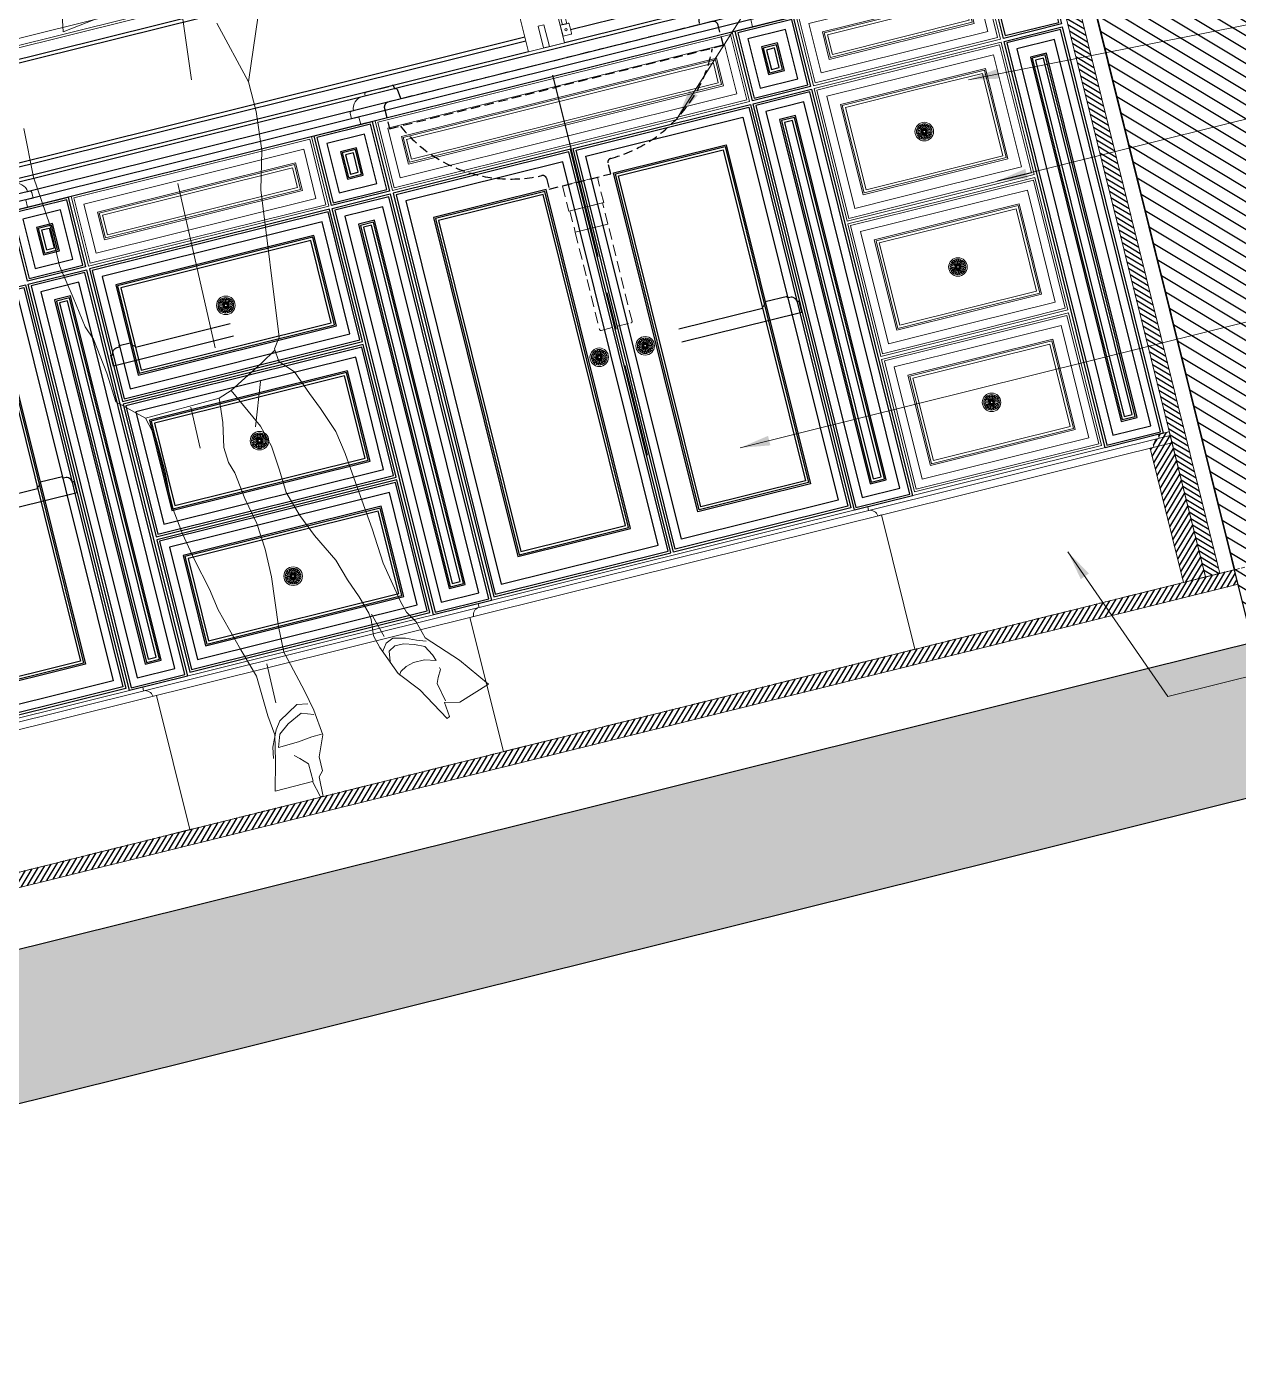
# Model space of a CAD drawing. Header units: inches. Extents: x 252212 to 296477, y 417293 to 492071.
# Drawn here: x 284651 to 286272, y 475474 to 477243 of the extents above; entities that cross this region are included whole.
import ezdxf

# ---------------------------------------------------------------- set-up
doc = ezdxf.new("R2010")
doc.units = ezdxf.units.IN
doc.header["$MEASUREMENT"] = 0
doc.set_wipeout_variables(frame=1)
for name, pattern in [('CENTERX2', [4, 2.5, -0.5, 0.5, -0.5]), ('DASHED', [0.75, 0.5, -0.25]), ('DASHED2', [0.375, 0.25, -0.125]), ('HIDDEN', [0.375, 0.25, -0.125])]:
    doc.linetypes.add(name, pattern=pattern)
for name, color, linetype in [('8', 8, 'Continuous'), ('A-Hidden', 8, 'HIDDEN'), ('Layer1', 1, 'Continuous'), ('Layer3', 7, 'Continuous'), ('Layer6', 6, 'Continuous'), ('Layer7', 8, 'Continuous'), ('MARBLE 2', 6, 'Continuous'), ('MARBLE HATCH', 251, 'Continuous'), ('SANITARY WARES', 212, 'Continuous'), ('Stainless steel', 253, 'Continuous'), ('WOOD', 23, 'Continuous')]:
    doc.layers.add(name, color=color, linetype=linetype)
for name, color, linetype, lineweight in [('CQ Marble', 6, 'Continuous', 0), ('ID-NOTES', 3, 'Continuous', 0), ('Marble', 6, 'Continuous', 0), ('Sanitary', 9, 'Continuous', 0)]:
    doc.layers.add(name, color=color, linetype=linetype, lineweight=lineweight)
doc.styles.add('ZZ-Dim All', font='romans.shx', dxfattribs={"width": 0.8})
doc.dimstyles.new('DIM 0200', dxfattribs={"dimscale": 200, "dimtxt": 1, "dimasz": 0.8, "dimexe": 0.5, "dimexo": 1, "dimgap": 0.4, "dimtad": 1, "dimdec": 0, "dimrnd": 10, "dimdsep": 46, "dimtxsty": 'ZZ-Dim All', "dimblk1": 'ARCHTICK', "dimblk2": 'ARCHTICK', "dimsah": 1, "dimcen": 1, "dimdle": 0.5, "dimclrd": 256, "dimclre": 256, "dimclrt": 256, "dimadec": 0, "dimazin": 2, "dimtfac": 1, "dimtdec": 0, "dimtix": 1, "dimtmove": 2, "dimatfit": 2, "dimfxl": 1, "dimfxlon": 1, "dimtolj": 1, "dimtzin": 0, "dimlwd": -1, "dimlwe": -1, "dimarcsym": 0})

# ---------------------------------------------------------------- blocks, each defined once
blk = doc.blocks.new('GF-11_SEC B')
at = {"layer": 'Layer7', "ltscale": 300}
h = blk.add_hatch(dxfattribs=at)
h.set_pattern_fill('AR-CONC', color=256, scale=10, style=0)
h.set_pattern_definition([(130, (22218.07, 5882.544), (-71.726, -6.2752), [7.5, -82.5]), (185, (22218.07, 5882.544), (13.87513, 75.2192), [6, -66]), (79.5486, (22212.094, 5882.02), (-57.85094, 68.94395), [6.374, -70.1142]), (133.8158, (22218.07, 5902.54), (-106.7241, -16.5519), [11.25, -123.75]), (83.3644, (22209.18, 5901.16), (-93.4663, 97.4118), [9.561, -105.1713]), (188.8158, (22218.07, 5902.54), (-93.4662, 97.4119), [9, -99]), (159, (22208.07, 5897.544), (-59.6907, -40.2619), [7.5, -82.5]), (214, (22208.07, 5897.544), (-24.33153, 72.515), [6, -66]), (108.5486, (22203.1, 5894.19), (-84.02226, 32.25305), [6.374, -70.1142]), (142.5, (22218.07, 5882.544), (-1.215986, 33.289385), [0, -65.2, 0, -67, 0, -66.25]), (172.5, (22218.07, 5882.544), (-26.30695, 39.44117), [0, -38.2, 0, -63.7, 0, -25.25]), (212.5, (22240.37, 5882.544), (-53.38224, -2.25549), [0, -25, 0, -78, 0, -103.5]), (222.5, (22250.37, 5882.544), (-58.31862, 10.0105), [0, -32.5, 0, -51.8, 0, -73.5])])
h.paths.add_polyline_path([(18072.8, 2028.2), (18072.8, 1778.2), (22068.1, 1778.2), (22068.1, 2028.2)])
h.paths.add_polyline_path([(18072.8, -2471.8), (18072.8, -2671.8), (22068.1, -2671.8), (22068.1, -2471.8)])
at = {"layer": 'Layer7'}
h = blk.add_hatch(dxfattribs=at)
h.set_pattern_fill('ANSI31,_O', color=8, scale=5)
h.set_pattern_definition([(45, (-114263.253, 66663.318), (-11.2253202, 11.2253202), [])])
h.paths.add_polyline_path([(18422.8, 1778.2), (18072.8, 1778.2), (18072.8, 978.2), (18222.8, 978.2), (18222.8, 928.2), (18322.8, 928.2), (18322.8, 428.2), (18422.8, 428.2)])
h.paths.add_polyline_path([(18422.8, -871.8), (18322.8, -871.8), (18322.8, -1371.8), (18222.8, -1371.8), (18222.8, -1421.8), (18072.8, -1421.8), (18072.8, -2471.8), (18422.8, -2471.8)])
at = {"layer": 'CQ Marble'}
for p, q in [((22072.8, -2371.8), (18422.8, -2371.8)), ((22072.8, -2391.8), (18422.8, -2391.8))]:
    blk.add_line(p, q, dxfattribs=at)
at = {"layer": 'Layer1'}
blk.add_line((18422.8, -851.8), (18422.8, -2371.8), dxfattribs=at)
at = {"layer": 'Layer3'}
for p, q in [((22072.8, -2471.8), (18072.8, -2471.8)), ((22072.8, -2671.8), (18072.8, -2671.8))]:
    blk.add_line(p, q, dxfattribs=at)
at = {"layer": 'Layer3', "elevation": 0}
blk.add_lwpolyline([(18422.8, -871.8), (18322.8, -871.8), (18322.8, -1371.8), (18222.8, -1371.8), (18222.8, -1421.8), (18072.8, -1421.8), (18072.8, -2471.8), (18422.8, -2471.8), (18422.8, -871.8)], dxfattribs=at)
blk = doc.blocks.new('_ARCHTICK')
at = {"color": 0, "linetype": 'ByBlock', "const_width": 0.15}
blk.add_lwpolyline([(-0.5, -0.5), (0.5, 0.5)], dxfattribs=at)
blk = doc.blocks.new('Pe28')
at = {"lineweight": 0}
for p, q in [((-0.1917, 1.3282), (-0.2024, 1.2729)), ((-0.2024, 1.2729), (-0.0037, 1.2989)), ((-0.0081, 1.282), (-0.0216, 1.1488)), ((-0.022, 0.6832), (0.0032, 0.6978)), ((-0.08, 0.6521), (-0.022, 0.6832)), ((-0.2236, 0.6421), (-0.1019, 0.6446)), ((-0.0564, 0.5865), (-0.0311, 0.6545))]:
    blk.add_line(p, q, dxfattribs=at)
for points in [[(-0.3002, 1.138), (-0.3044, 1.0589), (-0.2971, 0.9789), (-0.2981, 0.9113), (-0.2891, 0.8571), (-0.282, 0.807), (-0.2735, 0.7846), (-0.266, 0.7269), (-0.2632, 0.679), (-0.2236, 0.6421), (-0.2153, 0.6077), (-0.214, 0.5512), (-0.2168, 0.4972), (-0.2109, 0.4484), (-0.2024, 0.4037), (-0.1903, 0.3523), (-0.1848, 0.3169), (-0.1653, 0.2465), (-0.1509, 0.1995), (-0.1488, 0.1337), (-0.1451, 0.1015), (-0.1544, 0.0605), (-0.1664, 0.0137), (-0.1046, 0.0145), (-0.0986, -0.0111), (-0.0938, -0.0129), (-0.0926, 0.0193), (-0.0849, 0.0272), (-0.0852, 0.0501), (-0.071, 0.083), (-0.0751, 0.1247), (-0.082, 0.1582), (-0.0958, 0.2128), (-0.0993, 0.2259), (-0.0976, 0.2679), (-0.0893, 0.3473), (-0.0885, 0.3929), (-0.0917, 0.4358), (-0.1003, 0.4793), (-0.1061, 0.5231), (-0.1119, 0.5414), (-0.1134, 0.5664), (-0.1054, 0.6058), (-0.1019, 0.6446), (-0.08, 0.6521), (-0.0484, 0.5852), (-0.0389, 0.5502), (-0.036, 0.51), (-0.0342, 0.4728), (-0.022, 0.4316), (-0.0067, 0.3948), (0.0166, 0.3487), (0.0275, 0.3136), (0.0388, 0.2828), (0.0475, 0.2536), (0.0487, 0.2428), (0.0458, 0.2166), (0.0515, 0.1964), (0.0699, 0.1488), (0.0968, 0.1152), (0.1281, 0.0603), (0.1329, 0.0625), (0.1301, 0.0863), (0.1542, 0.0807), (0.2058, 0.0976), (0.1699, 0.1458), (0.1251, 0.1939), (0.1173, 0.2222), (0.1064, 0.2406), (0.1012, 0.2585), (0.0887, 0.3256), (0.0853, 0.3833), (0.0787, 0.4456), (0.0725, 0.5103), (0.0662, 0.5479), (0.0513, 0.5897), (0.0403, 0.6171), (0.0251, 0.6565), (0.0047, 0.6784), (0.0031, 0.6999), (0.0148, 0.7164), (0.0433, 0.9516), (0.0603, 1.0124), (0.0662, 1.0749), (0.0661, 1.124), (0.1063, 1.2228)], [(0.0393, 1.227), (0.0661, 1.124)], [(-0.0883, 0.7245), (-0.0828, 0.9934)], [(-0.1489, 0.6419), (-0.1504, 0.5748)], [(0.0624, 0.2115), (0.0511, 0.2509)], [(-0.1313, 0.1506), (-0.1302, 0.2145)], [(0.0545, 0.1892), (0.0627, 0.2007), (0.0752, 0.2056), (0.0948, 0.2005), (0.1108, 0.1937), (0.1256, 0.1882)], [(0.062, 0.1704), (0.0643, 0.1869), (0.0751, 0.1931), (0.0894, 0.1925), (0.1063, 0.1875), (0.1214, 0.1802), (0.1299, 0.1644), (0.1334, 0.1542), (0.1159, 0.1597), (0.0977, 0.1598), (0.0846, 0.1564), (0.0747, 0.1511), (0.0711, 0.1458)], [(-0.0818, 0.1367), (-0.0996, 0.1401), (-0.1319, 0.1211), (-0.141, 0.1087), (-0.1528, 0.0829), (-0.1565, 0.0654)], [(0.1323, 0.0884), (0.1263, 0.1185), (0.1299, 0.1274), (0.1368, 0.1389), (0.1359, 0.142)], [(-0.0769, 0.1179), (-0.0962, 0.1249), (-0.1204, 0.1135), (-0.1371, 0.1002), (-0.1444, 0.0801), (-0.1112, 0.0816), (-0.0885, 0.0841), (-0.0724, 0.0845)], [(-0.1037, 0.0149), (-0.1044, 0.0435), (-0.1155, 0.0552), (-0.1231, 0.062)]]:
    blk.add_lwpolyline(points, dxfattribs=at)
blk = doc.blocks.new('FOSTER ELEV')
at = {"layer": 'SANITARY WARES', "color": 8, "linetype": 'DASHED2', "ltscale": 50}
for p, q in [((-229.9, 55), (-212.7, 55)), ((230, 55), (212.7, 55)), ((-210.7, 53), (-210.7, 50.4)), ((-210.7, 50.4), (-209.4, 50.4)), ((-207.5, 48.7), (-205.7, 35)), ((207.5, 48.7), (205.7, 35)), ((210.7, 50.4), (209.5, 50.4)), ((210.7, 53), (210.7, 50.4)), ((230, 0), (0, 0)), ((-230, 0), (0, 0))]:
    blk.add_line(p, q, dxfattribs=at)
for points in [[(230, 0), (230, 28, 0.414214), (223, 35), (-223, 35, 0.414214), (-230, 28), (-230, 0)], [(-215, 0, 0.286909), (-47.3, -110, -0.40788), (-42.4, -115), (-42.4, -130), (42.4, -130), (42.4, -115, -0.407798), (47.3, -110, 0.286833), (215, 0)]]:
    blk.add_lwpolyline(points, format="xyb", dxfattribs=at)
for centre, start, end in [((-212.7, 53), 0, 90), ((212.7, 53), 90, 180), ((-209.4, 48.4), 7.3809, 90), ((209.5, 48.4), 90, 172.6191)]:
    blk.add_arc(centre, 2, start, end, dxfattribs=at)
blk = doc.blocks.new('axor starck electronic front')
at = {"color": 0}
blk.add_wipeout([(8256.4, 4209.1), (8256.5, 4209.6), (8256.6, 4209.9), (8256.8, 4210.3), (8257, 4210.5), (8257.2, 4210.7), (8257.5, 4210.8), (8257.8, 4211), (8258.1, 4211), (8258.4, 4211.1), (8304.4, 4211.1), (8304.7, 4211), (8305.1, 4210.9), (8305.4, 4210.8), (8305.7, 4210.6), (8306, 4210.3), (8306.2, 4210), (8306.3, 4209.7), (8306.4, 4209.4), (8306.4, 4209.1), (8306.4, 4058.1), (8309.4, 4058.1), (8309.4, 4087.1), (8309.5, 4087.4), (8309.6, 4087.7), (8309.8, 4087.9), (8310.1, 4088), (8310.4, 4088.1), (8314.4, 4088.1), (8314.8, 4088), (8315, 4087.9), (8315.2, 4087.7), (8315.3, 4087.5), (8315.4, 4087.1), (8315.4, 4058.1), (8317.4, 4058.1), (8317.9, 4058), (8318.1, 4057.8), (8318.4, 4057.5), (8318.4, 4057.1), (8318.4, 4044.1), (8318.3, 4043.7), (8318.1, 4043.4), (8317.8, 4043.2), (8317.4, 4043.1), (8306.4, 4043.1), (8306.4, 4034.1), (8256.4, 4034.1)], dxfattribs=at)
at = {"layer": 'SANITARY WARES', "lineweight": 0}
h = blk.add_hatch(dxfattribs=at)
h.set_pattern_fill('HONEY', color=256, scale=5)
edge = h.paths.add_edge_path()
edge.add_spline(control_points=[(8272.7, 4125), (8272.7, 4124.6), (8272.7, 4124.2), (8273, 4123.3), (8273.2, 4122.8), (8274, 4121.8), (8274.5, 4121.3), (8275.7, 4120.4), (8276.4, 4120), (8278, 4119.4), (8278.9, 4119.1), (8280.8, 4118.9), (8281.8, 4118.9), (8283.7, 4119.1), (8284.6, 4119.3), (8286.3, 4119.9), (8287, 4120.3), (8288.2, 4121.2), (8288.7, 4121.7), (8289.4, 4122.6), (8289.7, 4123.1), (8290, 4124), (8290.1, 4124.4), (8290.2, 4125.3), (8290.1, 4125.7), (8289.8, 4126.6), (8289.6, 4127.1), (8289, 4128), (8288.6, 4128.4), (8287.5, 4129.3), (8286.9, 4129.7), (8285.4, 4130.4), (8284.6, 4130.6), (8283, 4131), (8282.1, 4131.1), (8280.3, 4131), (8279.4, 4130.9), (8277.8, 4130.5), (8277, 4130.2), (8275.6, 4129.5), (8275, 4129.1), (8274, 4128.2), (8273.7, 4127.7), (8273.1, 4126.8), (8272.9, 4126.3), (8272.7, 4125.6), (8272.7, 4125.3), (8272.7, 4125)], knot_values=[0, 0, 0, 0, 0.239167, 0.239167, 0.53268, 0.53268, 0.826192, 0.826192, 1.119705, 1.119705, 1.413218, 1.413218, 1.706731, 1.706731, 2.000243, 2.000243, 2.293756, 2.293756, 2.568245, 2.568245, 2.839303, 2.839303, 3.110362, 3.110362, 3.381421, 3.381421, 3.652479, 3.652479, 3.923538, 3.923538, 4.194596, 4.194596, 4.465655, 4.465655, 4.736714, 4.736714, 5.007772, 5.007772, 5.278831, 5.278831, 5.54989, 5.54989, 5.820948, 5.820948, 6.092007, 6.092007, 6.283185, 6.283185, 6.283185, 6.283185], degree=3, periodic=0)
for points in [[(8306.4, 4034.1), (8256.4, 4034.1), (8256.4, 4209.1, -0.414214), (8258.4, 4211.1), (8304.4, 4211.1, -0.414214), (8306.4, 4209.1)], [(8310.4, 4088.1), (8314.4, 4088.1, -0.414214), (8315.4, 4087.1), (8315.4, 4058.1), (8309.4, 4058.1), (8309.4, 4087.1, -0.414214)], [(8306.4, 4058.1), (8317.4, 4058.1, -0.414214), (8318.4, 4057.1), (8318.4, 4044.1, -0.414214), (8317.4, 4043.1), (8306.4, 4043.1)]]:
    blk.add_lwpolyline(points, format="xyb", close=True, dxfattribs=at)
for points in [[(8267, 4124.3), (8267, 4184.8)], [(8295.9, 4124.3), (8295.9, 4184.8)]]:
    blk.add_lwpolyline(points, dxfattribs=at)
blk.add_lwpolyline([(8277.4, 4034.1), (8285.4, 4034.1), (8285.4, 4064.1), (8277.4, 4064.1)], close=True, dxfattribs=at)
blk.add_circle((8312.4, 4050.6), 1.5, dxfattribs=at)
for centre in [(8281.4, 4184.8), (8281.4, 4130.6), (8281.4, 4130.2)]:
    blk.add_ellipse(centre, major_axis=(-14.4, 0), ratio=0.816415, start_param=3.141593, end_param=6.283185, dxfattribs=at)
blk.add_ellipse((8281.4, 4124.3), major_axis=(-14.4, 0), ratio=0.816415, dxfattribs=at)
for points, knots in [([(8272, 4125), (8272, 4124.4), (8272.1, 4123.9), (8272.5, 4122.8), (8272.8, 4122.2), (8273.6, 4121.2), (8274.2, 4120.6), (8275.5, 4119.7), (8276.3, 4119.3), (8278.1, 4118.6), (8279, 4118.4), (8281, 4118.2), (8282, 4118.2), (8283.9, 4118.4), (8284.8, 4118.6), (8286.6, 4119.3), (8287.4, 4119.7), (8288.7, 4120.7), (8289.2, 4121.2), (8290.1, 4122.3), (8290.4, 4122.8), (8290.8, 4123.9), (8290.9, 4124.5), (8290.9, 4125.6), (8290.8, 4126.1), (8290.3, 4127.2), (8290, 4127.8), (8289.2, 4128.9), (8288.6, 4129.4), (8287.2, 4130.3), (8286.5, 4130.7), (8284.7, 4131.4), (8283.8, 4131.6), (8281.8, 4131.8), (8280.8, 4131.8), (8278.9, 4131.5), (8277.9, 4131.3), (8276.2, 4130.7), (8275.4, 4130.2), (8274.1, 4129.3), (8273.6, 4128.7), (8272.7, 4127.6), (8272.4, 4127.1), (8272.1, 4126), (8272, 4125.5), (8272, 4125)], [0, 0, 0, 0, 0.286192, 0.286192, 0.572385, 0.572385, 0.858577, 0.858577, 1.144769, 1.144769, 1.430961, 1.430961, 1.717154, 1.717154, 2.003346, 2.003346, 2.289538, 2.289538, 2.575731, 2.575731, 2.861923, 2.861923, 3.148115, 3.148115, 3.434307, 3.434307, 3.7205, 3.7205, 4.006692, 4.006692, 4.292884, 4.292884, 4.579076, 4.579076, 4.865269, 4.865269, 5.151461, 5.151461, 5.437653, 5.437653, 5.723846, 5.723846, 6.010038, 6.010038, 6.283185, 6.283185, 6.283185, 6.283185]), ([(8272.7, 4125), (8272.7, 4124.6), (8272.7, 4124.2), (8273, 4123.3), (8273.2, 4122.8), (8274, 4121.8), (8274.5, 4121.3), (8275.7, 4120.4), (8276.4, 4120), (8278, 4119.4), (8278.9, 4119.1), (8280.8, 4118.9), (8281.8, 4118.9), (8283.7, 4119.1), (8284.6, 4119.3), (8286.3, 4119.9), (8287, 4120.3), (8288.2, 4121.2), (8288.7, 4121.7), (8289.4, 4122.6), (8289.7, 4123.1), (8290, 4124), (8290.1, 4124.4), (8290.2, 4125.3), (8290.1, 4125.7), (8289.8, 4126.6), (8289.6, 4127.1), (8289, 4128), (8288.6, 4128.4), (8287.5, 4129.3), (8286.9, 4129.7), (8285.4, 4130.4), (8284.6, 4130.6), (8283, 4131), (8282.1, 4131.1), (8280.3, 4131), (8279.4, 4130.9), (8277.8, 4130.5), (8277, 4130.2), (8275.6, 4129.5), (8275, 4129.1), (8274, 4128.2), (8273.7, 4127.7), (8273.1, 4126.8), (8272.9, 4126.3), (8272.7, 4125.6), (8272.7, 4125.3), (8272.7, 4125)], [0, 0, 0, 0, 0.239167, 0.239167, 0.53268, 0.53268, 0.826192, 0.826192, 1.119705, 1.119705, 1.413218, 1.413218, 1.706731, 1.706731, 2.000243, 2.000243, 2.293756, 2.293756, 2.568245, 2.568245, 2.839303, 2.839303, 3.110362, 3.110362, 3.381421, 3.381421, 3.652479, 3.652479, 3.923538, 3.923538, 4.194596, 4.194596, 4.465655, 4.465655, 4.736714, 4.736714, 5.007772, 5.007772, 5.278831, 5.278831, 5.54989, 5.54989, 5.820948, 5.820948, 6.092007, 6.092007, 6.283185, 6.283185, 6.283185, 6.283185])]:
    blk.add_open_spline(points, degree=3, knots=knots, dxfattribs=at)
blk = doc.blocks.new('bottle trap')
at = {"layer": 'Sanitary', "linetype": 'DASHED', "ltscale": 30, "elevation": 0}
for points in [[(46920, 47490.3), (46920, 47525.3), (46872, 47525.3), (46872, 47490.3)], [(46918.5, 47490.3), (46873.5, 47490.3), (46873.5, 47460.9), (46918.5, 47460.9)]]:
    blk.add_lwpolyline(points, close=True, dxfattribs=at)
blk.add_lwpolyline([(46873.5, 47395.8), (46873.5, 47327.3, 0.414214), (46875.5, 47325.3), (46916.5, 47325.3, 0.414214), (46918.5, 47327.3), (46918.5, 47460.9), (46873.5, 47460.9), (46873.5, 47395.8)], format="xyb", dxfattribs=at)
blk = doc.blocks.new('bouton1')
at = {"color": 0, "lineweight": 0}
for radius in [19, 16, 2.5]:
    blk.add_circle((10930.9, -820.2), radius, dxfattribs=at)
for centre, start, end in [((10931.7, -803.3), 208.4037, 259.5963), ((10915.1, -826.1), 28.4037, 79.5963), ((10936.8, -804.4), 190.4037, 241.5963), ((10914, -821), 10.4037, 61.5963), ((10941.4, -807), 172.4037, 223.5963), ((10914.6, -815.7), 352.4037, 43.5963), ((10945, -810.9), 154.4037, 205.5963), ((10916.8, -810.9), 334.4037, 25.5963), ((10947.1, -815.7), 136.4037, 187.5963), ((10920.3, -807), 316.4037, 7.5963), ((10947.7, -821), 118.4037, 169.5963), ((10924.9, -804.4), 298.4037, 349.5963), ((10946.6, -826.1), 100.4037, 151.5963), ((10930.1, -803.3), 280.4037, 331.5963), ((10921.6, -834.3), 64.4037, 115.5963), ((10921.6, -806.1), 244.4037, 295.5963), ((10917.7, -830.7), 46.4037, 97.5963), ((10926.4, -803.9), 226.4037, 277.5963), ((10926.4, -836.4), 82.4037, 133.5963), ((10917.7, -809.6), 262.4037, 313.5963), ((10915.1, -814.2), 280.4037, 331.5963), ((10931.7, -837), 100.4037, 151.5963), ((10914, -819.4), 298.4037, 349.5963), ((10936.8, -835.9), 118.4037, 169.5963), ((10941.4, -833.3), 136.4037, 187.5963), ((10914.6, -824.6), 316.4037, 7.5963), ((10945, -829.4), 154.4037, 205.5963), ((10916.8, -829.4), 334.4037, 25.5963), ((10947.1, -824.6), 172.4037, 223.5963), ((10920.3, -833.3), 352.4037, 43.5963), ((10924.9, -835.9), 10.4037, 61.5963), ((10947.7, -819.4), 190.4037, 241.5963), ((10930.1, -837), 28.4037, 79.5963), ((10946.6, -814.2), 208.4037, 259.5963), ((10944, -830.7), 82.4037, 133.5963), ((10935.3, -803.9), 262.4037, 313.5963), ((10935.3, -836.4), 46.4037, 97.5963), ((10944, -809.6), 226.4037, 277.5963), ((10940.1, -834.3), 64.4037, 115.5963), ((10940.1, -806.1), 244.4037, 295.5963)]:
    blk.add_arc(centre, 15.6, start, end, dxfattribs=at)

msp = doc.modelspace()

# ---------------------------------------------------------------- hatches: boundary and pattern name
at = {"layer": 'Layer7'}
h = msp.add_hatch(dxfattribs=at)
h.set_pattern_fill('ANSI31', color=256, scale=50, angle=13.9714, style=0)
h.set_pattern_definition([(148.971423, (304092.823, 481128.635), (3.2216596, 5.3556895), [])])
h.paths.add_polyline_path([(286246.8, 476511.5), (286227.4, 476506.7), (286010.1, 477380.1), (286029.5, 477384.9)])
h = msp.add_hatch(dxfattribs=at)
h.set_pattern_fill('ANSI31', color=256, scale=50, angle=13.9714, style=0)
h.set_pattern_definition([(58.971423, (230217.188, 479946.8294), (-5.3556895, 3.22165956), [])])
edge = h.paths.add_edge_path()
edge.add_line((286179.1, 476700.8), (286164.6, 476697.2))
edge.add_line((286164.6, 476697.2), (286165.8, 476692.3))
edge.add_arc((286168.2, 476682.6), 10, 103.9714, 193.9714)
edge.add_line((286158.5, 476680.2), (286153.6, 476679))
edge.add_line((286153.6, 476679), (286198.3, 476499.5))
edge.add_line((286198.3, 476499.5), (286227.4, 476506.7))
edge.add_line((286227.4, 476506.7), (286179.1, 476700.8))
h = msp.add_hatch(dxfattribs=at)
h.set_pattern_fill('ANSI31', color=256, scale=50, style=0)
h.set_pattern_definition([(58.971423, (267298.097, 421393.654), (-5.3556895, 3.22165956), [])])
h.paths.add_polyline_path([(282724.2, 475635.1), (286266.2, 476516.4), (286271, 476496.9), (282729, 475615.7)])

# ---------------------------------------------------------------- linework, layer by layer
at = {"color": 6, "ltscale": 0.1}
msp.add_line((286010.1, 477380.1, 0), (282739.8, 476566.4, 0), dxfattribs=at)
at = {"color": 6, "ltscale": 0.1, "elevation": 0}
for points in [[(286035.1, 477246.1), (285957.4, 477226.8), (285934.3, 477320), (286011.9, 477339.3)], [(285699.6, 477162.7), (285622, 477143.4), (285598.8, 477236.5), (285676.4, 477255.8)], [(285958.4, 477222.9), (286036, 477242.3), (286171.2, 476698.8), (286093.6, 476679.5)], [(285647.2, 477185.2), (285657.8, 477187.8), (285651.3, 477214), (285640.7, 477211.3)], [(286010.9, 477200.4), (286000.3, 477197.8), (286118.8, 476721.4), (286129.4, 476724)], [(285622.9, 477139.5), (285700.6, 477158.8), (285835.8, 476615.4), (285758.2, 476596)], [(285753.3, 476599), (285516.5, 476540), (285382.3, 477079.6), (285619.1, 477138.5)], [(285136.8, 477022.6), (285059.1, 477003.3), (285036, 477096.5), (285113.6, 477115.8)], [(285675.4, 477116.9), (285664.8, 477114.3), (285783.3, 476637.9), (285793.9, 476640.5)], [(285084.3, 477045.2), (285094.9, 477047.8), (285088.4, 477073.9), (285077.8, 477071.3)], [(285275.9, 476480.2), (285512.6, 476539.1), (285378.4, 477078.6), (285141.6, 477019.7)], [(285692.7, 476635.4), (285553, 476600.7), (285442.9, 477043.1), (285582.6, 477077.9)], [(284730.3, 476921.5), (284652.7, 476902.2), (284629.5, 476995.4), (284707.1, 477014.7)], [(285060.1, 476999.4), (285137.7, 477018.8), (285272.9, 476475.3), (285195.3, 476456)], [(285312.3, 476540.8), (285452, 476575.6), (285341.9, 477018), (285202.3, 476983.2)], [(285056.4, 476998.5), (284735.4, 476918.7), (284779.5, 476741.5), (285100.5, 476821.4)], [(284677.9, 476944.1), (284688.5, 476946.7), (284682, 476972.8), (284671.4, 476970.2)], [(285112.6, 476976.9), (285102, 476974.3), (285220.5, 476497.9), (285231.1, 476500.5)], [(285031.4, 476956.7), (284777.3, 476893.5), (284804.7, 476783.4), (285058.8, 476846.6)], [(284653.7, 476898.3), (284731.3, 476917.6), (284866.5, 476374.2), (284788.9, 476354.9)], [(284784, 476357.8), (284547.2, 476298.9), (284413, 476838.4), (284649.8, 476897.4)], [(284706.1, 476875.8), (284695.5, 476873.1), (284814, 476396.7), (284824.6, 476399.4)], [(284723.4, 476394.3), (284583.7, 476359.5), (284473.6, 476802), (284613.3, 476836.7)], [(285101.5, 476817.5), (284780.4, 476737.6), (284824.5, 476560.5), (285145.5, 476640.3)], [(285076.5, 476775.7), (284822.3, 476712.4), (284849.7, 476602.3), (285103.9, 476665.6)], [(285146.5, 476636.5), (284825.5, 476556.6), (284869.6, 476379.4), (285190.6, 476459.3)], [(285121.5, 476594.7), (284867.3, 476531.4), (284894.7, 476421.3), (285148.9, 476484.5)]]:
    msp.add_lwpolyline(points, close=True, dxfattribs=at)
at = {"color": 8, "ltscale": 0.1, "elevation": 0}
for points in [[(285959.6, 477230.5), (286031.4, 477248.3), (286009.7, 477335.7), (285937.9, 477317.8)], [(285624.2, 477147), (285696, 477164.9), (285674.3, 477252.2), (285602.4, 477234.3)], [(285632.2, 477160.3), (285682.7, 477172.9), (285666.2, 477238.9), (285615.8, 477226.3)], [(286033.8, 477238.6), (285962, 477220.7), (286095.8, 476683.1), (286167.6, 476701)], [(285643.1, 477178.5), (285664.5, 477183.8), (285655.3, 477220.7), (285633.9, 477215.4)], [(285644.6, 477180.9), (285662, 477185.3), (285653.8, 477218.3), (285636.4, 477213.9)], [(286025.8, 477225.3), (285975.4, 477212.7), (286103.8, 476696.5), (286154.3, 476709)], [(286014.9, 477207.1), (285993.5, 477201.8), (286114.7, 476714.6), (286136.1, 476720)], [(286013.4, 477204.7), (285996, 477200.3), (286116.2, 476717.1), (286133.7, 476721.4)], [(285698.4, 477155.2), (285626.6, 477137.3), (285760.3, 476599.7), (285832.2, 476617.5)], [(285690.4, 477141.8), (285639.9, 477129.3), (285768.4, 476613), (285818.8, 476625.6)], [(285749.6, 476601.2), (285518.7, 476543.7), (285386, 477077.4), (285616.9, 477134.8)], [(285736.3, 476609.2), (285526.8, 476557.1), (285399.3, 477069.4), (285608.8, 477121.5)], [(285679.4, 477123.6), (285658.1, 477118.3), (285779.3, 476631.2), (285800.6, 476636.5)], [(285678, 477121.2), (285660.5, 477116.9), (285780.8, 476633.6), (285798.2, 476638)], [(285061.3, 477007), (285133.1, 477024.8), (285111.4, 477112.2), (285039.6, 477094.3)], [(285069.3, 477020.3), (285119.8, 477032.8), (285103.4, 477098.8), (285052.9, 477086.3)], [(285699.4, 476631.4), (285549, 476594), (285436.2, 477047.2), (285586.6, 477084.6)], [(285080.3, 477038.5), (285101.6, 477043.8), (285092.5, 477080.7), (285071.1, 477075.3)], [(285081.7, 477040.9), (285099.2, 477045.2), (285091, 477078.2), (285073.5, 477073.9)], [(285278.1, 476483.9), (285509, 476541.3), (285376.2, 477075), (285145.3, 477017.5)], [(285697, 476632.9), (285550.4, 476596.4), (285438.6, 477045.7), (285585.2, 477082.2)], [(285286.1, 476497.2), (285495.6, 476549.3), (285368.2, 477061.6), (285158.6, 477009.5)], [(285135.6, 477015.1), (285063.7, 476997.3), (285197.5, 476459.6), (285269.3, 476477.5)], [(285308.3, 476534.1), (285458.7, 476571.5), (285346, 477024.7), (285195.6, 476987.3)], [(285309.8, 476536.5), (285456.3, 476573), (285344.5, 477022.3), (285198, 476985.8)], [(284654.9, 476905.8), (284726.7, 476923.7), (284705, 477011), (284633.1, 476993.2)], [(284662.9, 476919.2), (284713.4, 476931.7), (284696.9, 476997.7), (284646.5, 476985.2)], [(285127.5, 477001.8), (285077.1, 476989.2), (285205.5, 476473), (285256, 476485.5)], [(284673.8, 476937.3), (284695.2, 476942.7), (284686, 476979.5), (284664.7, 476974.2)], [(285054.4, 476994.9), (284739, 476916.5), (284781.7, 476745.1), (285097.1, 476823.6)], [(285046.4, 476981.6), (284752.4, 476908.5), (284789.7, 476758.5), (285083.7, 476831.6)], [(285116.6, 476983.6), (285095.3, 476978.3), (285216.5, 476491.2), (285237.8, 476496.5)], [(285115.1, 476981.2), (285097.7, 476976.8), (285217.9, 476493.6), (285235.4, 476497.9)], [(284675.3, 476939.8), (284692.8, 476944.1), (284684.5, 476977.1), (284667.1, 476972.8)], [(285035.5, 476963.4), (284770.6, 476897.5), (284800.6, 476776.6), (285065.6, 476842.6)], [(285034, 476961), (284773, 476896.1), (284802.1, 476779.1), (285063.1, 476844)], [(284729.1, 476914), (284657.3, 476896.1), (284791, 476358.5), (284862.9, 476376.4)], [(284780.3, 476360), (284549.4, 476302.6), (284416.7, 476836.2), (284647.6, 476893.7)], [(284721.1, 476900.7), (284670.6, 476888.1), (284799.1, 476371.9), (284849.5, 476384.4)], [(284767, 476368), (284557.5, 476315.9), (284430, 476828.2), (284639.5, 476880.3)], [(284710.1, 476882.5), (284688.8, 476877.2), (284810, 476390), (284831.4, 476395.3)], [(284708.7, 476880.1), (284691.2, 476875.7), (284811.5, 476392.5), (284828.9, 476396.8)], [(284730.1, 476390.2), (284579.7, 476352.8), (284466.9, 476806), (284617.3, 476843.4)], [(284727.7, 476391.7), (284581.1, 476355.2), (284469.3, 476804.5), (284615.9, 476841)], [(285099.5, 476813.9), (284784.1, 476735.4), (284826.7, 476564.1), (285142.1, 476642.6)], [(285091.5, 476800.6), (284797.4, 476727.4), (284834.7, 476577.4), (285128.8, 476650.6)], [(285080.5, 476782.4), (284815.6, 476716.5), (284845.7, 476595.6), (285110.6, 476661.5)], [(285079.1, 476780), (284818, 476715), (284847.1, 476598), (285108.2, 476663)], [(285144.5, 476632.9), (284829.1, 476554.4), (284871.8, 476383.1), (285187.1, 476461.5)], [(285136.5, 476619.5), (284842.5, 476546.4), (284879.8, 476396.4), (285173.8, 476469.6)], [(285125.6, 476601.4), (284860.6, 476535.4), (284890.7, 476414.6), (285155.6, 476480.5)], [(285124.1, 476598.9), (284863.1, 476534), (284892.2, 476417), (285153.2, 476481.9)]]:
    msp.add_lwpolyline(points, close=True, dxfattribs=at)
for points in [[(285527.6, 476821), (285688.1, 476861), (285684.5, 476875.5), (285681.5, 476874.8, 0.414214), (285671.9, 476880.6), (285668.9, 476879.9), (285668.5, 476881.8), (285638.9, 476874.5), (285639.4, 476872.5), (285637.4, 476872.1, -0.414214), (285634.9, 476867.8), (285635.3, 476865.8), (285523.4, 476838)], [(284928.1, 476828.5), (284767.6, 476788.6), (284763.9, 476803.1), (284766.9, 476803.9, -0.414214), (284772.7, 476813.5), (284775.6, 476814.3), (284775.1, 476816.2), (284789.7, 476819.8), (284790.2, 476817.9), (284792.1, 476818.4, 0.414214), (284796.4, 476815.8), (284796.9, 476813.9), (284923.8, 476845.5)], [(284558.3, 476579.9), (284718.8, 476619.8), (284715.2, 476634.4), (284712.3, 476633.6, 0.414214), (284702.6, 476639.5), (284699.7, 476638.7), (284699.2, 476640.7), (284669.6, 476633.3), (284670.1, 476631.4), (284668.1, 476630.9, -0.414214), (284665.6, 476626.6), (284666.1, 476624.7), (284554.1, 476596.8)]]:
    msp.add_lwpolyline(points, format="xyb", dxfattribs=at)
at = {"layer": '8', "linetype": 'CENTERX2', "ltscale": 100}
msp.add_line((285258.1, 477565.9, 0), (285481.1, 476669.5, 0), dxfattribs=at)
at = {"layer": '8', "color": 6, "lineweight": 0, "ltscale": 5}
for p, q in [((282909.7, 475887.3, 0), (286178.2, 476700.6, 0)), ((282924.6, 475885.9, 0), (286180.3, 476695.9, 0)), ((282941.5, 475879.8, 0), (286182.7, 476686.2, 0))]:
    msp.add_line(p, q, dxfattribs=at)
at = {"layer": '8', "color": 6, "lineweight": 0, "ltscale": 5, "elevation": 0}
msp.add_lwpolyline([(286246.8, 476511.5), (286227.4, 476506.7), (286010.1, 477380.1), (286029.5, 477384.9)], close=True, dxfattribs=at)
for points in [[(286179.1, 476700.8), (286164.6, 476697.2), (286165.8, 476692.3, 0.414214), (286158.5, 476680.2), (286153.6, 476679), (286198.3, 476499.5), (286227.4, 476506.7), (286179.1, 476700.8)], [(285761.5, 476596.9), (285776, 476600.5), (285777.2, 476595.6, -0.414214), (285789.3, 476588.3), (285794.2, 476589.6), (285838.9, 476410), (285809.7, 476402.8)], [(285269.6, 476474.5), (285255.1, 476470.9), (285256.3, 476466, 0.414214), (285249, 476453.9), (285244.2, 476452.7), (285288.8, 476273.2), (285317.9, 476280.4)], [(284792.2, 476355.7), (284806.7, 476359.3), (284807.9, 476354.5, -0.414214), (284820, 476347.2), (284824.9, 476348.4), (284869.6, 476168.9), (284840.4, 476161.6)]]:
    msp.add_lwpolyline(points, format="xyb", dxfattribs=at)
at = {"layer": 'A-Hidden', "linetype": 'DASHED', "lineweight": 0, "ltscale": 10}
msp.add_line((282243.2, 475515.4, 0), (288788.1, 477143.8, 0), dxfattribs=at)
at = {"layer": 'Layer6'}
for p, q in [((282702.4, 476716.8, 0), (285972.7, 477530.5, 0)), ((282703.6, 476712, 0), (285973.9, 477525.6, 0))]:
    msp.add_line(p, q, dxfattribs=at)
at = {"layer": 'Marble', "elevation": 0}
msp.add_lwpolyline([(282450.5, 478143.2), (285526.8, 478908.5), (285872, 477520.9), (282795.8, 476755.5)], close=True, dxfattribs=at)
at = {"layer": 'MARBLE 2', "lineweight": 0, "elevation": 0}
for points in [[(285573.6, 477230.2), (285622.1, 477242.3), (285619.7, 477252), (285629.4, 477254.4), (285627.5, 477262.2, 0.344467), (285625.5, 477263.7), (285622.1, 477262.9, 0.399406), (285602.6, 477274), (285599, 477273.1), (285598.4, 477275.6, 0.344467), (285596.4, 477277.1), (285563.9, 477269)], [(285146.6, 477124), (285098.1, 477111.9), (285095.7, 477121.6), (285086, 477119.2), (285084, 477127, -0.344467), (285085, 477129.2), (285088.4, 477130.1, -0.399406), (285100.4, 477149), (285104.1, 477149.9), (285103.5, 477152.4, -0.344467), (285104.5, 477154.7), (285136.9, 477162.8)], [(284604.3, 476989.1), (284652.8, 477001.2), (284650.4, 477010.9), (284660.1, 477013.3), (284658.2, 477021, 0.344467), (284656.2, 477022.6), (284652.8, 477021.8, 0.399406), (284633.3, 477032.8), (284629.7, 477031.9), (284629.1, 477034.4, 0.344467), (284627.1, 477035.9), (284594.6, 477027.8)]]:
    msp.add_lwpolyline(points, format="xyb", dxfattribs=at)
at = {"layer": 'MARBLE HATCH', "lineweight": 0, "elevation": 0}
for points in [[(282454.2, 478141), (285524.6, 478904.9), (285868.4, 477523.1), (282798, 476759.2)], [(282465.1, 478134.4), (285518, 478894), (285857.5, 477529.6), (282804.5, 476770.1)]]:
    msp.add_lwpolyline(points, close=True, dxfattribs=at)
at = {"layer": 'WOOD', "color": 6, "lineweight": 0, "elevation": 0}
for points in [[(285930.2, 477319), (285953.4, 477225.8), (285703.5, 477163.6), (285680.3, 477256.8)], [(285905, 477277.1), (285911.5, 477251), (285728.7, 477205.5), (285722.2, 477231.6)], [(285594.9, 477235.6), (285618.1, 477142.4), (285140.7, 477023.6), (285117.5, 477116.8)], [(285829.5, 477190.9), (285704.5, 477159.8), (285748.5, 476982.6), (285873.6, 477013.7), (285998.6, 477044.8), (285954.5, 477222)], [(285569.7, 477193.7), (285576.2, 477167.6), (285165.8, 477065.5), (285159.3, 477091.6)], [(285837.8, 477157.4), (285746.3, 477134.6), (285773.7, 477024.5), (285865.2, 477047.2), (285956.7, 477070), (285929.3, 477180.1)], [(285032.1, 477095.5), (285055.3, 477002.4), (284734.2, 476922.5), (284711.1, 477015.7)], [(285006.9, 477053.7), (285013.4, 477027.5), (284759.4, 476964.3), (284752.9, 476990.5)], [(285874.5, 477009.8), (285749.5, 476978.7), (285793.6, 476801.6), (285918.6, 476832.7), (286043.6, 476863.8), (285999.6, 477040.9)], [(285882.9, 476976.3), (285791.4, 476953.5), (285818.8, 476843.4), (285910.3, 476866.2), (286001.8, 476889), (285974.4, 476999.1)], [(285919.6, 476828.8), (285794.5, 476797.7), (285838.6, 476620.5), (285963.7, 476651.6), (286088.7, 476682.7), (286044.6, 476859.9)], [(285927.9, 476795.3), (285836.4, 476772.5), (285863.8, 476662.4), (285955.3, 476685.2), (286046.8, 476707.9), (286019.4, 476818)]]:
    msp.add_lwpolyline(points, close=True, dxfattribs=at)
at = {"layer": 'WOOD', "color": 8, "lineweight": 0, "elevation": 0}
for points in [[(285928, 477315.3), (285949.7, 477228), (285705.7, 477167.3), (285684, 477254.6)], [(285920, 477302), (285936.4, 477236), (285713.7, 477180.6), (285697.3, 477246.6)], [(285909, 477283.8), (285918.2, 477246.9), (285724.6, 477198.8), (285715.5, 477235.7)], [(285907.6, 477281.4), (285915.8, 477248.4), (285726.1, 477201.2), (285717.9, 477234.2)], [(285592.7, 477231.9), (285614.5, 477144.6), (285142.8, 477027.2), (285121.1, 477114.6)], [(285584.7, 477218.6), (285601.1, 477152.6), (285150.9, 477040.6), (285134.4, 477106.6)], [(285830.2, 477188), (285708.1, 477157.6), (285750.7, 476986.2), (285872.8, 477016.6), (285995, 477047), (285952.3, 477218.3)], [(285573.8, 477200.4), (285583, 477163.5), (285161.8, 477058.7), (285152.6, 477095.6)], [(285572.3, 477198), (285580.5, 477165), (285163.3, 477061.2), (285155, 477094.2)], [(285832.9, 477177.3), (285721.4, 477149.6), (285758.7, 476999.6), (285870.2, 477027.3), (285981.6, 477055), (285944.3, 477205)], [(285836.5, 477162.7), (285739.6, 477138.6), (285769.7, 477017.7), (285866.6, 477041.9), (285963.5, 477066), (285933.4, 477186.8)], [(285837, 477160.8), (285742, 477137.2), (285771.1, 477020.2), (285866.1, 477043.8), (285961, 477067.4), (285931.9, 477184.4)], [(285029.9, 477091.9), (285051.6, 477004.5), (284736.4, 476926.1), (284714.7, 477013.5)], [(285021.9, 477078.6), (285038.3, 477012.6), (284744.4, 476939.5), (284728, 477005.4)], [(285010.9, 477060.4), (285020.1, 477023.5), (284755.4, 476957.6), (284746.2, 476994.5)], [(285009.5, 477058), (285017.7, 477025), (284756.8, 476960.1), (284748.6, 476993.1)], [(285875.3, 477006.9), (285753.1, 476976.5), (285795.8, 476805.2), (285917.9, 476835.6), (286040, 476866), (285997.4, 477037.3)], [(285877.9, 476996.2), (285766.5, 476968.5), (285803.8, 476818.5), (285915.2, 476846.3), (286026.7, 476874), (285989.4, 477024)], [(285881.5, 476981.7), (285784.6, 476957.6), (285814.7, 476836.7), (285911.6, 476860.8), (286008.5, 476884.9), (285978.4, 477005.8)], [(285882, 476979.7), (285787.1, 476956.1), (285816.2, 476839.1), (285911.1, 476862.8), (286006.1, 476886.4), (285977, 477003.4)], [(285920.3, 476825.9), (285798.2, 476795.5), (285840.8, 476624.2), (285962.9, 476654.5), (286085, 476684.9), (286042.4, 476856.3)], [(285923, 476815.2), (285811.5, 476787.5), (285848.8, 476637.5), (285960.3, 476665.2), (286071.7, 476692.9), (286034.4, 476842.9)], [(285926.6, 476800.6), (285829.7, 476776.5), (285859.8, 476655.7), (285956.6, 476679.8), (286053.5, 476703.9), (286023.5, 476824.8)], [(285927.1, 476798.7), (285832.1, 476775.1), (285861.2, 476658.1), (285956.2, 476681.7), (286051.1, 476705.3), (286022, 476822.3)]]:
    msp.add_lwpolyline(points, close=True, dxfattribs=at)

# ---------------------------------------------------------------- block references
at = {"xscale": -1, "rotation": 13.97142328298562}
msp.add_blockref('GF-11_SEC B', (303571.4, 483266, 0), dxfattribs=at)
for name, p, rotation in [('FOSTER ELEV', (285359.8, 477161.6, 0), 13.97142328298568), ('bottle trap', (251357, 419593.7, 0), 13.97142328298567)]:
    msp.add_blockref(name, p, dxfattribs=dict(rotation=rotation))
at = {"color": 40, "zscale": 0.6528784495203581}
for p, xscale, yscale, rotation in [((292647.7, 479344.9, 0), -0.6528784495203582, 0.6528784495203582, 13.97142328298562), ((292692.7, 479163.9, 0), -0.6528784495203582, 0.6528784495203582, 13.97142328298562), ((291713.9, 479112.6, 0), -0.6528784495203582, 0.6528784495203582, 13.97142328298562), ((292274.6, 479058.5, 0), -0.6528784495203582, 0.6528784495203582, 13.97142328298562), ((278362.3, 475597.1, 0), 0.6528784495203581, 0.6528784495203581, 13.97142328331238), ((292737.7, 478982.9, 0), -0.6528784495203582, 0.6528784495203582, 13.97142328298562), ((291758.9, 478931.6, 0), -0.6528784495203582, 0.6528784495203582, 13.97142328298562), ((291803.9, 478750.5, 0), -0.6528784495203582, 0.6528784495203582, 13.97142328298562)]:
    msp.add_blockref('bouton1', p, dxfattribs=dict(at, xscale=xscale, yscale=yscale, rotation=rotation))
at = {"layer": 'Stainless steel', "color": 1, "lineweight": 0, "xscale": 836.9501703071126, "yscale": 836.9501703071126, "zscale": 836.9501703071126, "rotation": 13.97142328298568}
msp.add_blockref('Pe28', (285121.7, 476242.7, 0), dxfattribs=at)

# ---------------------------------------------------------------- leaders
at = {"layer": 'ID-NOTES'}
for points in [[(285521.5, 477120.4, 0), (285951.8, 477796.1, 0), (286885.4, 478028.4, 0)], [(285910.8, 477171.6, 0), (287010.4, 477388.2, 0)], [(285949.4, 477036.3, 0), (287011.5, 477300.5, 0)], [(285605.5, 476679.4, 0), (287094.6, 477049.9, 0)], [(286043.5, 476540.5, 0), (286177.2, 476347, 0), (287206.8, 476603.1, 0)]]:
    msp.add_leader(points, dimstyle='DIM 0200', override={"dimasz": 0.2, "dimtad": 0, "dimclrd": 8}, dxfattribs=at)

# ---------------------------------------------------------------- next in the draw order: block references
at = {"rotation": 13.97142328298568}
msp.add_blockref('axor starck electronic front', (278284.1, 471300.8, 0), dxfattribs=at)

# ---------------------------------------------------------------- next in the draw order: linework, layer by layer
at = {"color": 8, "ltscale": 0.1}
for p, q in [((286011.2, 477375.6, 0), (282740.9, 476562, 0)), ((286014.9, 477360.7, 0), (282744.6, 476547, 0)), ((286017.3, 477351, 0), (282747, 476537.3, 0))]:
    msp.add_line(p, q, dxfattribs=at)
at = {"color": 6, "ltscale": 0.1}
msp.add_line((286019.8, 477341.3, 0), (282749.4, 476527.6, 0), dxfattribs=at)
at = {"layer": 'Layer6', "color": 8, "ltscale": 1000}
for p, q in [((285378.8, 477238.5, 0), (285996.8, 477392.2, 0)), ((285317.5, 477228.3, 0), (284408.3, 477002.2, 0)), ((284409.5, 476997.3, 0), (285318.7, 477223.5, 0))]:
    msp.add_line(p, q, dxfattribs=at)

doc.saveas('drawing.dxf')
